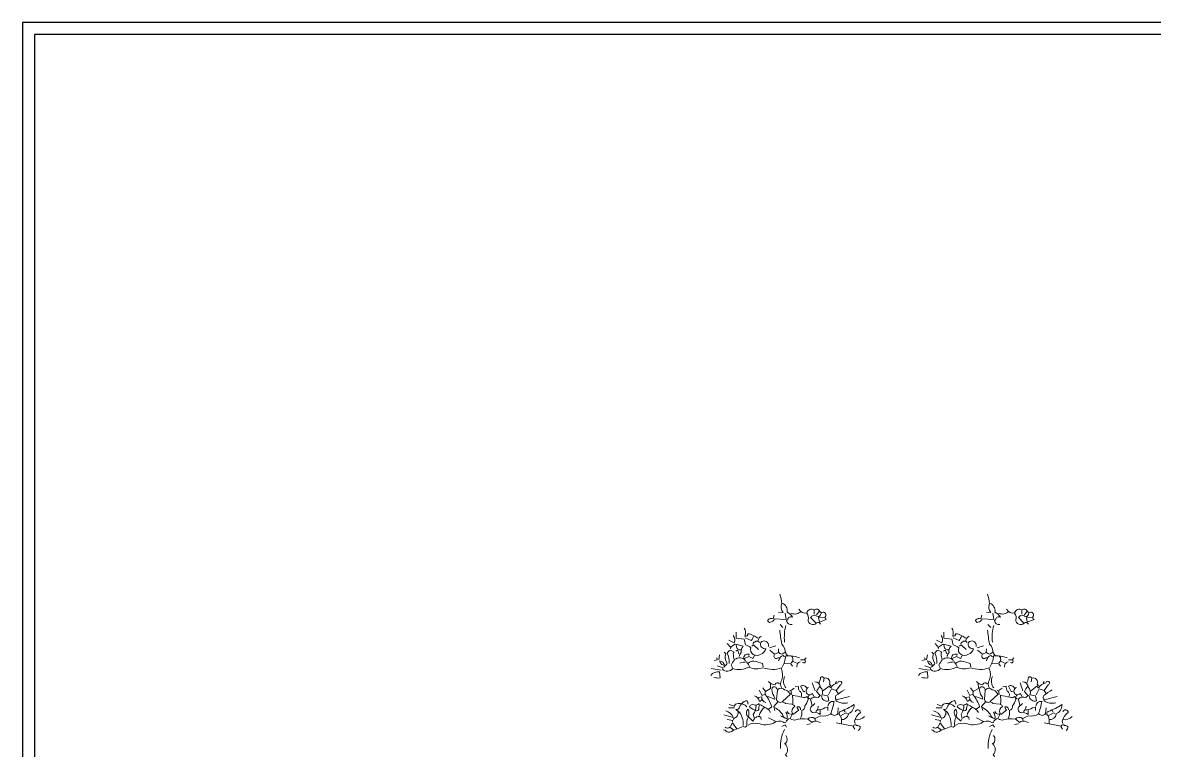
# Model space of a CAD drawing. Header units: millimetres. Extents: x 922141 to 965068, y 34629 to 256118.
# Drawn here: x 922141 to 931544, y 250073 to 256118 of the extents above; entities that cross this region are included whole.
import ezdxf

# ---------------------------------------------------------------- set-up
doc = ezdxf.new("R2010")
doc.units = ezdxf.units.MM
doc.layers.get('Defpoints').update_dxf_attribs({"color": 6})
doc.layers.add('HATCH', color=8, linetype='Continuous', lineweight=5)
doc.layers.add('MCA__ PISCINA ELEV.', color=91, linetype='Continuous')
doc.layers.add('TEXT200', color=7, linetype='Continuous')

# ---------------------------------------------------------------- blocks, each defined once
blk = doc.blocks.new('5')
at = {"layer": 'HATCH'}
for points in [[(626804.8, 358587.6, -0.073425), (626821.4, 358507.1, 0.302765), (626833.3, 358435.9), (626795.3, 358438.3)], [(626823.8, 358511.8, -0.360245), (626866.5, 358438.3, -0.138031), (626911.5, 358395.7, 0.535172), (626871.2, 358374.3), (626861.7, 358367.2, 0.39888), (626906.7, 358334)], [(626963.6, 358462, 0.329895), (627030, 358431.2, -0.480225), (627091.6, 358457.3, -0.497955), (627136.7, 358443.1), (627148.5, 358435.9)], [(626849.9, 358428.8), (626857, 358376.7), (626759.8, 358381.4, -0.236053), (626726.6, 358353, -0.509216), (626705.3, 358369.6, -0.358047), (626750.3, 358381.4), (626757.4, 358412.2)], [(626898.2, 358428.1, 0.302762), (626983, 358444.1, 3.079281)], [(627030, 358428.8, -0.247604), (627039.5, 358374.3, 0.674759), (627108.2, 358345.9, -0.461777), (627143.8, 358338.8)], [(627181.7, 358395.7), (627127.2, 358393.3), (627134.3, 358355.4), (627191.2, 358376.7, -0.447098), (627186.4, 358407.5, 1.132782), (627143.8, 358417, -0.468369), (627113, 358402.8, 0.522507), (627067.9, 358398), (627060.8, 358393.3), (627105.8, 358345.9)], [(626442.2, 358270), (626442.2, 358222.6), (626508.5, 358213.1, 0.047058), (626520.4, 358165.7, -0.104111), (626565.4, 358142, 0.362869), (626584.4, 358085.1, 0.267776), (626646, 358087.5, 0.242584), (626688.7, 358132.5, -0.549515), (626646, 358184.7, -0.800217), (626710, 358153.9), (626710, 358151.5)], [(626508.5, 358305.6, -0.241745), (626515.6, 358239.2, 0.561981), (626539.3, 358258.2, -0.110855), (626584.4, 358244)], [(626804.8, 358289, 0.022858), (626821.4, 358172.8, -0.182587), (626852.2, 358099.4), (626868.8, 358078)], [(626845.1, 358189.4, -0.099024), (626855.7, 358327.4, -0.580321)], [(626418.5, 358244, -0.265915), (626425.6, 358182.3), (626380.5, 358203.7)], [(626484.8, 358125.4, -0.509888), (626444.5, 358156.3), (626439.8, 358170.5), (626501.4, 358153.9, 0.27034), (626484.8, 358101.7, 0.172653), (626468.2, 358068.5)], [(626622.3, 358220.2, 0.090164), (626589.1, 358241.6, -0.070297), (626567.8, 358201.3), (626518, 358225)], [(626584.4, 358172.8, -0.566177), (626596.2, 358189.4, -0.470993), (626636.5, 358184.7)], [(626653.1, 358239.2, 0.247559), (626624.7, 358201.3)], [(626342.6, 358104.1), (626356.8, 358092.3, 0.296204), (626366.3, 358014), (626363.9, 358004.6), (626340.2, 357980.8)], [(626382.9, 358011.7, 0.133911), (626366.3, 358097, -0.137939), (626394.8, 358123.1), (626425.6, 358106.5, 0.205246), (626418.5, 358092.3, 0.083481), (626427.9, 358042.5, 0.023788), (626399.5, 357997.4), (626413.7, 357969)], [(626439.8, 358113.6, -0.302765), (626456.4, 358118.3), (626465.9, 358092.3)], [(626593.9, 358078), (626579.6, 358052), (626546.5, 358068.5), (626506.2, 358049.6, -0.603424), (626551.2, 358087.5), (626548.8, 358078)], [(626572.5, 358153.9, -0.5), (626589.1, 358163.4), (626627.1, 358127.8)], [(626721.9, 358123.1), (626762.2, 358087.5, 1.078903), (626795.3, 358061.4)], [(626849.9, 358104.1), (626823.8, 358087.5, -0.243561), (626793, 358108.8), (626795.3, 358132.5)], [(626795.3, 358033, -0.263535), (626833.3, 358078), (626845.1, 358066.2)], [(626823.8, 357980.8, 0.108093), (626854.6, 358073.3, -0.114441), (626932.8, 358068.5), (626968.4, 358059.1)], [(626278.6, 358056.7, -0.523941), (626283.4, 358040.1), (626259.7, 358035.4)], [(626826.2, 357694), (626892.5, 357755.7), (626868.8, 357784.1, -0.052475), (626821.4, 357805.4, -0.345184), (626821.4, 357874.2, 0.178864), (626819, 357966.6), (626819, 357973.7, -0.170212), (626665, 357976.1, -0.207977), (626551.2, 357980.8, -0.188293), (626413.7, 357969, -0.442368), (626328.4, 357964.3), (626333.1, 357976.1), (626283.4, 357990.3)], [(626345, 357997.4, -0.420074), (626307.1, 358033, -0.291199), (626345, 357997.4)], [(626437.4, 358047.2, -0.304825), (626491.9, 358054.3, -0.219635), (626520.4, 358033)], [(626473, 358014, -0.091797), (626527.5, 358023.5, -0.141937), (626553.6, 357980.8)], [(626539.3, 358011.7, -0.288239), (626608.1, 358028.3), (626660.2, 358011.7), (626667.3, 357983.2)], [(626902, 358073.3, -0.458023), (626899.6, 358016.4)], [(626975.5, 358025.9, 0.023788), (626949.4, 358009.3), (626947, 357980.8)], [(627022.9, 358056.7), (627008.7, 358042.5, -1.150909), (626994.4, 358018.8)], [(626257.3, 357895.5, 0.090164), (626309.4, 357890.8), (626304.7, 357940.6, 0.293152), (626231.2, 357912.1)], [(626855.7, 357807.5, -0.280429), (626845.1, 357903, 2.867859)], [(627127.2, 357845.7, 0.115112), (627143.8, 357895.5, -0.588394), (627172.2, 357888.4, -0.700851), (627217.3, 357838.6), (627229.1, 357824.4)], [(626726.6, 357848.1), (626729, 357803.1), (626686.3, 357779.4, 0.17128), (626686.3, 357750.9, -0.093369), (626738.5, 357651.4), (626710, 357632.4)], [(626705.3, 357736.7), (626764.5, 357715.4, 0.189865), (626755, 357741.4, -0.205246), (626740.8, 357810.2, -0.643372), (626781.1, 357798.3)], [(626712.4, 357862.3, 0.258545), (626766.9, 357833.9, -0.523941), (626790.6, 357850.5), (626802.5, 357843.4)], [(626821.4, 357803.1, 0.4142), (626785.9, 357788.9), (626778.7, 357710.6, 0.473877), (626823.8, 357691.7, -0.21463), (626852.2, 357677.5), (626904.4, 357672.7)], [(626982.6, 357736.7, 0.428391), (626968.4, 357781.7, -0.124695), (626958.9, 357822), (626932.8, 357817.3)], [(627030, 357805.4, 0.481796), (626977.9, 357822), (627001.6, 357779.4), (627013.4, 357777)], [(627044.2, 357812.6, 0.603104), (627039.5, 357753.3, 0.265564), (627077.4, 357762.8), (627091.6, 357732)], [(627072.7, 357663.2), (627060.8, 357715.4, -0.280411), (627122.4, 357729.6), (627141.4, 357743.8), (627150.9, 357741.4, 0.491257), (627212.5, 357701.2), (627203, 357741.4), (627155.6, 357750.9, 0.32518), (627143.8, 357812.6, 0.350769), (627096.4, 357860)], [(627139, 357822, 0.099014), (627110.6, 357777), (627136.7, 357748.6)], [(627160.4, 357781.7), (627214.9, 357822), (627229.1, 357810.2, -0.177124), (627288.4, 357850.5, -1.779373), (627309.7, 357833.9), (627274.1, 357786.5), (627233.8, 357800.7), (627210.1, 357750.9)], [(626541.7, 357672.7, 0.148804), (626529.9, 357703.5, 0.25882), (626468.2, 357644.3, -0.224854), (626454, 357627.7), (626439.8, 357627.7, -0.497955), (626454, 357582.6, -0.302765), (626425.6, 357556.6), (626418.5, 357544.7)], [(626541.7, 357499.7, -0.17128), (626622.3, 357513.9, 0.201416), (626752.7, 357516.3, -0.314423), (626835.6, 357523.4, 0.5), (626854.6, 357523.4, -0.290024), (626890.2, 357554.2), (626906.7, 357587.4), (626902, 357587.4), (626909.1, 357594.5, -0.406097), (626930.4, 357653.7, 0.195877), (626911.5, 357670.3, 0.07106), (626913.9, 357705.9), (626911.5, 357748.6, 0.028214), (626992.1, 357732, 0.246368), (627030, 357736.7), (627046.6, 357720.1), (627053.7, 357717.7)], [(626657.9, 357715.4, -0.392685), (626634.2, 357698.8, 0.318161), (626593.9, 357741.4)], [(626624.7, 357729.6), (626655.5, 357734.3, 0.363327), (626688.7, 357686.9)], [(626885.4, 357784.1, -0.618027), (626899.6, 357774.6), (626902, 357753.3)], [(627053.7, 357750.9, 0.369919), (627039.5, 357713, -0.08989), (627013.4, 357658.5, -0.35997), (626987.3, 357620.6, -0.162277), (626975.5, 357551.8)], [(627342.9, 357791.2, 0.047501), (627271.8, 357743.8, 0.336868), (627274.1, 357708.3), (627383.2, 357736.7)], [(627271.8, 357703.5, 0.230164), (627371.3, 357684.6)], [(626608.1, 357663.2, -0.15036), (626584.4, 357587.4), (626593.9, 357554.2), (626582, 357532.9), (626544.1, 357568.4, 0.152603), (626532.2, 357492.6, -0.462433), (626501.4, 357487.8, 0.043686), (626390, 357440.4, -0.236053), (626349.7, 357457), (626337.9, 357459.4)], [(626356.8, 357618.2, -0.222641), (626418.5, 357563.7), (626340.2, 357585)], [(626385.3, 357670.3), (626425.6, 357656.1, -0.370743), (626458.8, 357677.5, -0.252609), (626532.2, 357651.4)], [(626461.1, 357615.8, -0.198059), (626501.4, 357497.3)], [(626544.1, 357568.4, -0.480621), (626541.7, 357632.4, -0.186462), (626544.1, 357568.4)], [(626634.2, 357677.5, -0.302765), (626591.5, 357668, 0.489075), (626553.6, 357651.4, 0.112411), (626612.8, 357618.2, 0.276978), (626629.4, 357627.7, -0.105927), (626638.9, 357670.3, -0.040466), (626717.1, 357622.9), (626729, 357604)], [(626679.2, 357646.6, 0.143997), (626638.9, 357594.5), (626634.2, 357577.9)], [(626757.4, 357646.6, -0.132675), (626826.2, 357589.8, 0.313614), (626864.1, 357551.8, 0.260544), (626854.6, 357606.3)], [(626866.5, 357611.1, 0.32254), (626894.9, 357589.8)], [(627205.4, 357656.1, -0.401794), (627252.8, 357696.4), (627257.5, 357696.4, -0.026428), (627226.7, 357589.8, -0.17128), (627146.1, 357575.5), (627096.4, 357554.2, 0.382629), (627034.7, 357549.5, 0.131805), (626937.6, 357542.3, -0.212204), (626894.9, 357551.8)], [(626913.9, 357587.4), (626963.6, 357622.9, -0.21463), (626949.4, 357651.4, -0.566177), (626977.9, 357625.3)], [(627141.4, 357622.9), (627141.4, 357587.4, 0.219635), (627086.9, 357601.6, -0.842438), (627079.8, 357660.9), (627096.4, 357679.8)], [(627124.8, 357656.1, -0.190887), (627103.5, 357611.1)], [(627115.3, 357625.3, 0.182526), (627179.3, 357641.9), (627203, 357649), (627203, 357620.6)], [(627231.5, 357592.1, 0.435471), (627286, 357592.1), (627290.7, 357641.9)], [(627316.8, 357544.7, 0.37764), (627376.1, 357589.8), (627371.3, 357592.1, 0.316498), (627423.5, 357670.3, -0.067581), (627309.7, 357613.5, 0.632065), (627309.7, 357575.5, -0.113876), (627316.8, 357511.5)], [(627430.6, 357608.7, -0.851624), (627475.6, 357604, 0.158447), (627425.8, 357532.9), (627430.6, 357511.5)], [(626603.3, 357558.9, -0.4142), (626648.4, 357563.7), (626650.8, 357544.7)], [(627039.5, 357549.5), (627070.3, 357521, -0.349014), (627124.8, 357525.8), (627143.8, 357521)], [(627274.1, 357518.6), (627416.4, 357490.2, -0.557053), (627444.8, 357497.3, -0.21463), (627473.2, 357485.5, -0.333328), (627456.7, 357454.6)], [(627430.6, 357544.7, 0.239044), (627508.8, 357570.8)], [(626423.2, 357457), (626390, 357483.1, -0.471924), (626349.7, 357483.1)], [(626809.7, 357305.9, -0.11987), (626842.8, 357462.9, 4.004976)], [(626849.9, 357343.2, -0.394485), (626852.2, 357253.2, -0.295593), (626864.1, 357165.5, -0.369919), (626868.8, 357127.5), (626868.8, 357125.2)]]:
    blk.add_lwpolyline(points, format="xyb", dxfattribs=at)
for points in [[(627089.3, 358457.3), (627089.3, 358424.1)], [(627134.3, 358445.4), (627110.6, 358414.6)], [(626807.2, 358334), (626830.9, 358310.3)], [(626368.7, 358177.6), (626397.1, 358144.4), (626394.8, 358132.5)], [(626432.7, 358170.5), (626401.9, 358149.1)], [(626304.7, 358082.8), (626297.6, 358040.1)], [(626771.6, 358158.6), (626719.5, 358142)], [(626793, 358101.7), (626762.2, 358087.5)], [(626842.7, 358011.7), (626897.3, 358009.3), (626911.5, 357988)], [(626911.5, 358030.6), (626942.3, 358016.4)], [(627008.7, 358042.5), (626977.9, 358040.1)], [(626233.6, 357969), (626318.9, 357954.8)], [(627172.2, 357888.4), (627167.5, 357857.6)], [(626686.3, 357779.4), (626662.6, 357810.2)], [(626925.7, 357805.4), (626902, 357788.9)], [(627075, 357850.5), (627098.7, 357784.1)], [(627276.5, 357862.3), (627267, 357848.1)], [(626681.6, 357755.7), (626657.9, 357743.8), (626634.2, 357788.9)], [(627274.1, 357786.5), (627290.7, 357760.4)], [(626378.2, 357641.9), (626427.9, 357641.9)], [(626790.6, 357696.4), (626755, 357653.7), (626764.5, 357620.6)], [(627340.5, 357622.9), (627347.6, 357608.7)], [(626368.7, 357544.7), (626413.7, 357537.6), (626411.4, 357525.8)], [(626446.9, 357468.9), (626411.4, 357518.6), (626394.8, 357487.8)], [(626771.6, 357530.5), (626712.4, 357558.9)], [(626811.9, 357575.5), (626838, 357563.7), (626833.3, 357566)], [(627098.7, 357551.8), (627098.7, 357537.6)], [(627309.7, 357575.5), (627352.4, 357601.6), (627364.2, 357596.9)], [(626821.4, 357487.8), (626849.9, 357502.1), (626861.7, 357483.1)], [(627060.8, 357509.2), (627030, 357504.4)], [(627414, 357487.8), (627428.2, 357464.1)]]:
    blk.add_lwpolyline(points, dxfattribs=at)
for centre, radius, start, end in [((626858.8, 357377.2), 35.1, 244.29028, 255.18721), ((626817.5, 357380), 49, 311.38489, 40.72474)]:
    blk.add_arc(centre, radius, start, end, dxfattribs=at)

msp = doc.modelspace()

# ---------------------------------------------------------------- linework, layer by layer
at = {"layer": 'Defpoints'}
msp.add_lwpolyline([(965068.26, 226569.51), (965068.26, 256118.44), (922141.11, 256118.44), (922141.11, 226569.51)], close=True, dxfattribs=at)
at = {"layer": 'TEXT200'}
msp.add_lwpolyline([(964970.15, 226667.62), (964970.15, 256020.33), (922239.22, 256020.33), (922239.22, 226667.62)], close=True, dxfattribs=at)

# ---------------------------------------------------------------- block references
at = {"layer": 'MCA__ PISCINA ELEV.'}
for p in [(301627.24, -107216.34), (303353.52, -107216.34)]:
    msp.add_blockref('5', p, dxfattribs=at)

doc.saveas('drawing.dxf')
